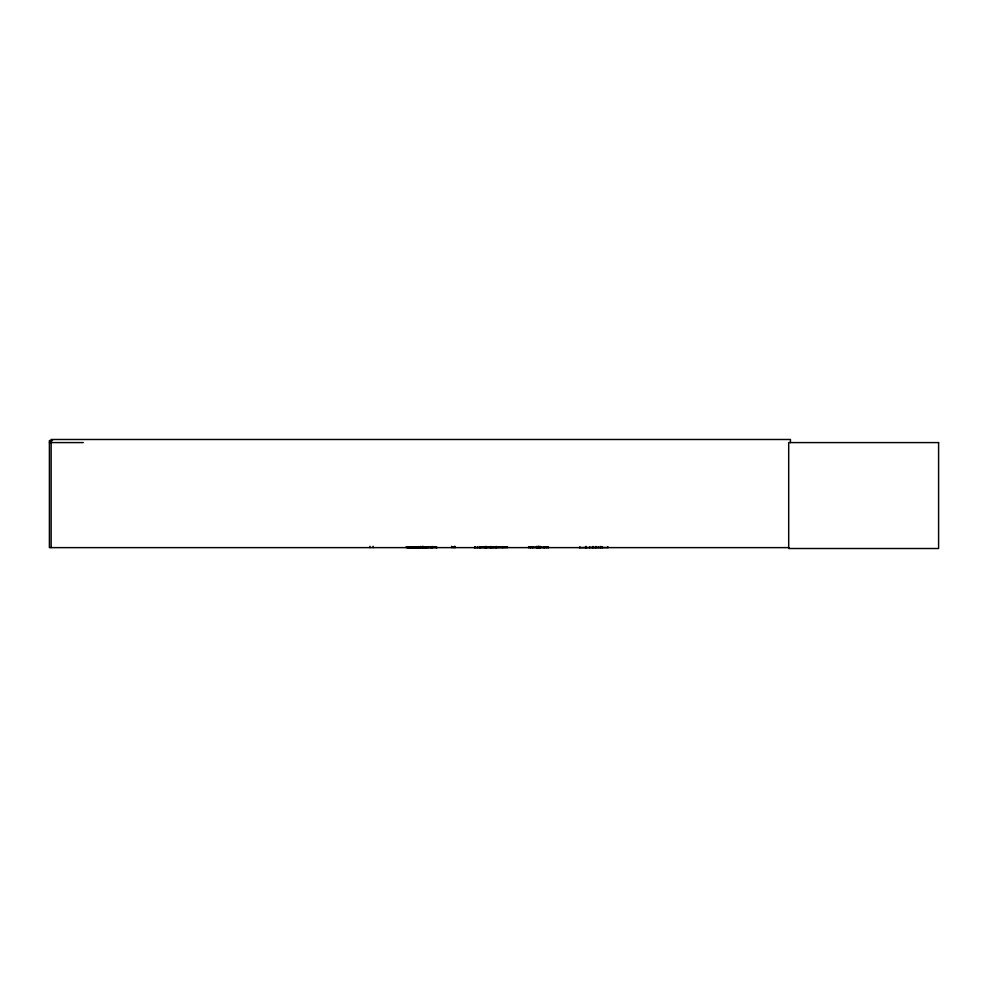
<?xml version="1.0" encoding="UTF-8"?>
<svg xmlns="http://www.w3.org/2000/svg" width="988" height="988" viewBox="0 0 988 988"><rect width="100%" height="100%" fill="white"/><g stroke="black" fill="none" stroke-linecap="round" stroke-linejoin="round"><path stroke-width="1.48" d="M414.503 547.587L414.503 546.747M430.385 547.587L430.398 546.747M477.402 547.587L477.414 546.747M530.531 547.29L546.426 547.29M529.025 547.488L529.049 546.747M528.543 547.488L528.58 546.747M579.166 547.624L608.386 547.537M474.178 547.624L507.548 547.562M480.366 547.488L480.254 546.747M452.467 547.537L453.122 546.821M528.345 547.513L548.612 547.537M585.439 547.513L585.514 546.821L585.575 547.624M589.527 547.513L589.614 546.821M474.808 547.513L474.907 546.821M52.488 440.599L49.4 440.599L49.4 547.624L788.893 547.624M49.4 442.587L83.288 442.587M416.207 546.932L435.992 546.932M481.662 546.932L507.536 546.932M407.266 547.154L427.038 547.154M416.17 547.216L436.029 547.191M481.625 547.216L507.573 547.216M407.217 547.414L437.338 547.587M407.217 547.821L427.075 547.821M538.621 547.513L538.411 546.747M496.174 547.513L496.1 546.525M602.347 547.513L602.26 546.821L602.174 547.624M493.358 547.513L493.308 546.747M607.941 547.488L607.855 546.747M595.764 547.513L595.69 546.525M533.187 547.488L533.149 546.747M547.932 547.488L547.895 546.747M790.437 442.587L790.437 439.487L51.141 439.487L51.141 547.624M600.704 546.525L600.704 547.624M600.272 546.525L600.272 547.624M598.16 546.747L598.16 547.624M596.036 546.525L596.036 547.624M595.27 546.747L595.27 547.624M593.171 546.525L593.171 547.624M592.726 546.525L592.726 547.624M592.318 546.747L592.318 547.624M589.7 546.747L589.7 547.624M586.329 546.525L586.329 547.624M585.995 546.525L585.995 547.624M579.857 546.747L579.857 547.624M548.365 546.747L548.365 547.624M546.426 546.636L546.426 547.624M544.598 546.747L544.598 547.624M543.808 546.747L543.808 547.624M540.51 546.525L540.51 547.624M539.991 546.525L540.028 547.624M539.485 546.525L539.485 547.624M538.843 546.413L538.843 547.513M538.769 546.413L538.756 547.624M538.213 546.413L538.201 547.624M537.46 546.525L537.46 547.624M536.595 546.525L536.595 547.624M536.435 546.525L536.435 547.624M532.359 546.747L532.359 547.624M502.571 546.747L502.571 547.624M496.433 546.525L496.433 547.624M495.408 546.747L495.408 547.624M492.728 546.747L492.728 547.624M491.098 546.525L491.098 547.624M490.913 546.525L490.913 547.624M490.11 546.747L490.11 547.624L489.925 546.747M486.738 546.525L486.738 547.624M486.392 546.525L486.392 547.624M485.627 546.525L485.639 547.624M480.501 546.747L480.501 547.624M479.316 546.525L479.501 547.624M475.006 546.747L475.006 547.624M455.048 546.525L455.048 547.624M454.702 546.302L454.702 547.624M453.233 546.747L453.331 547.624M451.615 546.302L451.615 547.624M436.511 546.747L436.511 547.624M432.213 546.525L432.213 547.624M432.015 546.525L432.015 547.624M431.027 546.747L431.027 547.624M428.496 546.747L428.496 547.624M422.926 546.302L422.926 547.624M422.716 546.525L422.741 547.624M422.16 546.525L422.185 547.624M421.604 546.747L421.604 547.624M420.604 546.525L420.604 547.624M420.419 546.525L420.419 547.624M416.109 546.747L416.109 547.624M406.179 546.747L406.179 547.624M373.044 546.302L373.044 547.624M369.957 546.302L369.957 547.624M938.6 442.587L788.696 442.587L788.696 548.513L938.6 548.513L938.6 442.587M536.966 547.624L536.966 546.525L536.916 547.624M530.642 547.513L530.642 546.636L530.531 547.624M485.096 547.624L485.096 546.525L485.071 547.624"/></g></svg>
